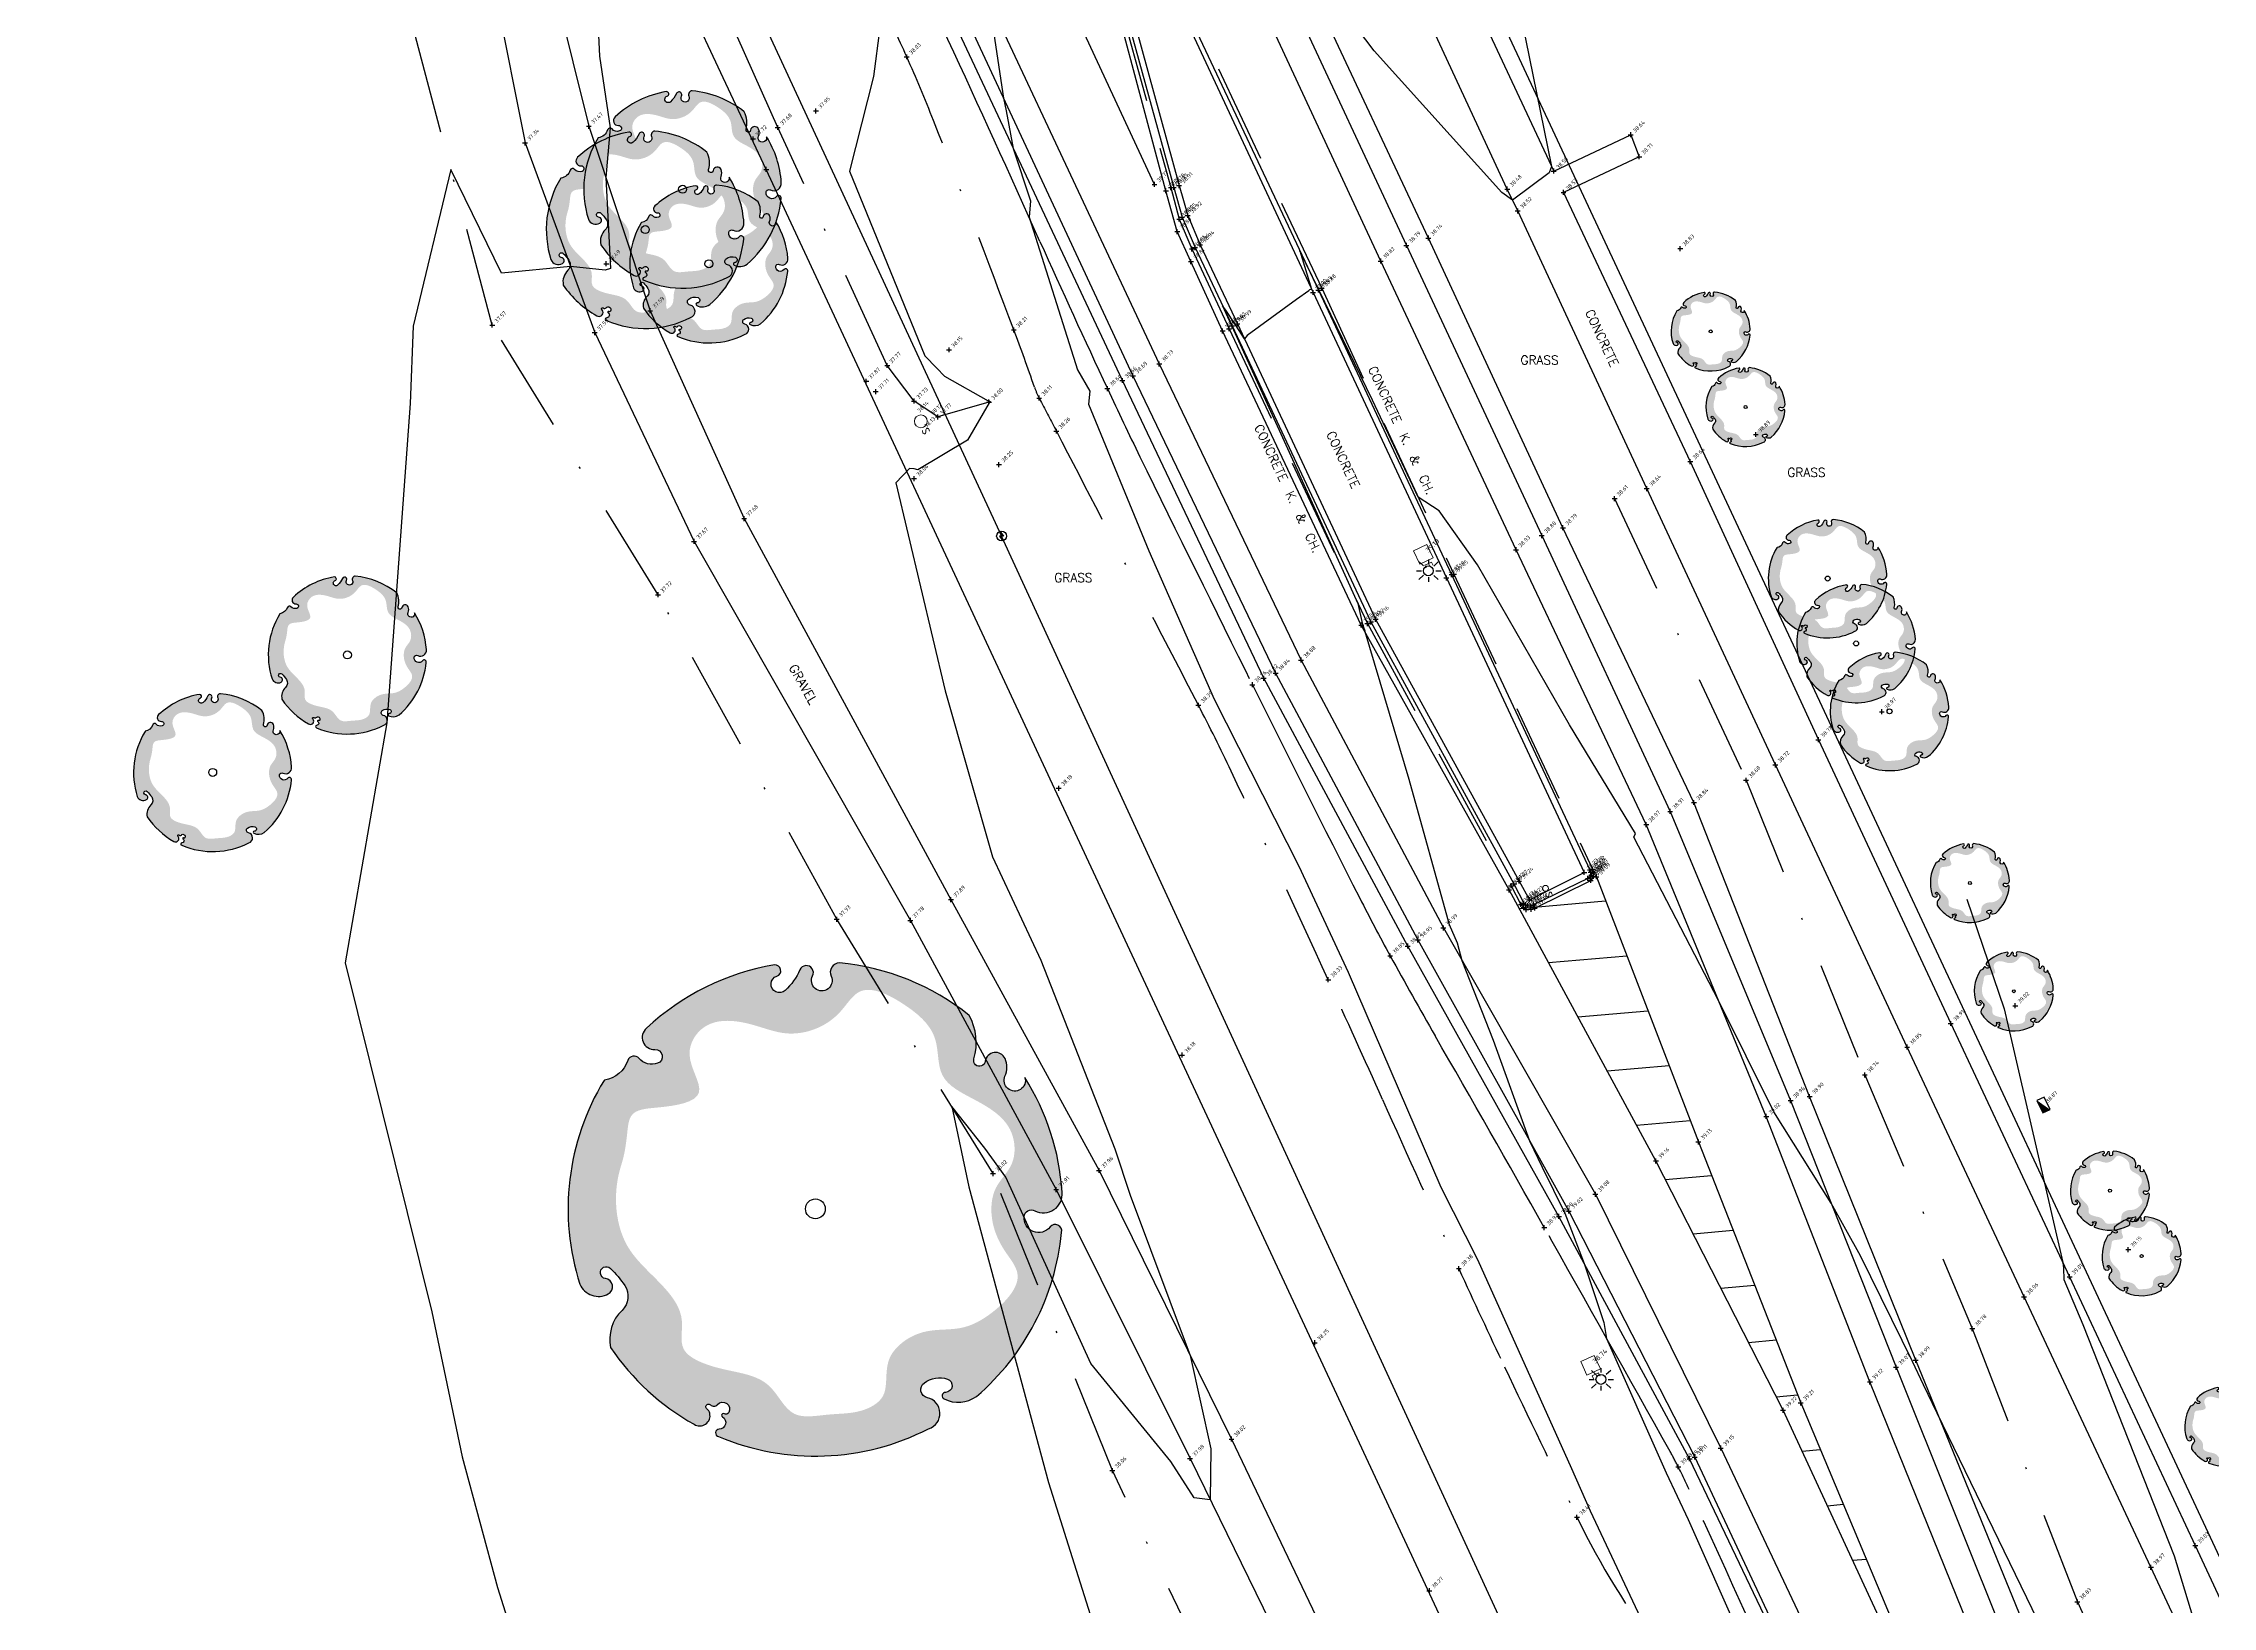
# Model space of a CAD drawing. Header units: metres. Extents: x 245957 to 247358, y 7418632 to 7419642.
# Drawn here: x 246857.5 to 246967.1, y 7419334.6 to 7419413.6 of the extents above; entities that cross this region are included whole.
import ezdxf
from ezdxf.enums import TextEntityAlignment as Align

# ---------------------------------------------------------------- set-up
doc = ezdxf.new("R2010")
doc.units = ezdxf.units.M
for name, pattern in [('DASHDOT', [10, 5, -2.5, 0, -2.5]), ('DASHED', [0.75, 0.5, -0.25]), ('PHANTOM', [2.5, 1.25, -0.25, 0.25, -0.25, 0.25, -0.25])]:
    doc.linetypes.add(name, pattern=pattern)
for name, color, linetype in [('-TEXT', 7, 'Continuous'), ('017_NAIL-L', 8, 'Continuous'), ('102_TOP_OF_BANK', 37, 'PHANTOM'), ('102_TOP_OF_BANK-L', 37, 'PHANTOM'), ('102_TOP_OF_BANK-S', 37, 'PHANTOM'), ('103_TOE_OF_BATTER', 37, 'DASHDOT'), ('103_TOE_OF_BATTER-L', 37, 'DASHDOT'), ('103_TOE_OF_BATTER-S', 37, 'DASHDOT'), ('104_EXISTING_SURFACE-L', 35, 'Continuous'), ('104_EXISTING_SURFACE-S', 35, 'Continuous'), ('201_SINGLE_TREE-H', 63, 'Continuous'), ('201_SINGLE_TREE-S', 96, 'Continuous'), ('203_GROUP_TREES', 116, 'DASHDOT'), ('203_GROUP_TREES-L', 116, 'DASHDOT'), ('203_GROUP_TREES-S', 116, 'DASHDOT'), ('403_EDGE_OF_BITUMEN', 8, 'Continuous'), ('403_EDGE_OF_BITUMEN-L', 8, 'Continuous'), ('403_EDGE_OF_BITUMEN-S', 8, 'Continuous'), ('405_EDGE_FORMATION', 33, 'Continuous'), ('405_EDGE_FORMATION-L', 33, 'Continuous'), ('405_EDGE_FORMATION-S', 33, 'Continuous'), ('408_BACK_OF_KERB', 10, 'Continuous'), ('408_BACK_OF_KERB-L', 10, 'Continuous'), ('408_BACK_OF_KERB-S', 10, 'Continuous'), ('410_PEDESTRIAN_PATH', 32, 'Continuous'), ('410_PEDESTRIAN_PATH-L', 32, 'Continuous'), ('410_PEDESTRIAN_PATH-S', 32, 'Continuous'), ('415_LANE_LINE_DASHED', 53, 'DASHED'), ('415_LANE_LINE_DASHED-L', 53, 'DASHED'), ('415_LANE_LINE_DASHED-S', 53, 'DASHED'), ('418_LANE_LINE_SOLID', 53, 'Continuous'), ('418_LANE_LINE_SOLID-L', 53, 'Continuous'), ('418_LANE_LINE_SOLID-S', 53, 'Continuous'), ('721_TELECOM_PIT-L', 7, 'Continuous'), ('903_FENCE', 24, 'FENCELINE'), ('903_FENCE-S', 24, 'Continuous'), ('EX-TELSTRA_COVER_(SLS)', 7, 'Continuous'), ('EX-TRAFFIC_SIGN_(SLS)', 89, 'Continuous'), ('Surface_Contours_Major', 4, 'Continuous'), ('Surface_Contours_Minor', 253, 'Continuous')]:
    doc.layers.add(name, color=color, linetype=linetype)
for name, color, linetype, true_color in [('407_INVERT_OF_KERB', 7, 'DASHED', 0xff4100), ('407_INVERT_OF_KERB-L', 7, 'DASHED', 0xff4100), ('407_INVERT_OF_KERB-S', 7, 'DASHED', 0xff4100), ('409_TOP_OF_KERB', 7, 'Continuous', 0xff4100), ('409_TOP_OF_KERB-L', 7, 'Continuous', 0xff4100), ('409_TOP_OF_KERB-S', 7, 'Continuous', 0xff4100), ('716_ELECTRICITY_PIT-L', 7, 'ELECTRICAL', 0xffa500), ('717_ELEC_LINE_OVER', 7, 'Continuous', 0xffa500), ('741_SEWER_PIT-L', 7, 'Continuous', 0xfffd66), ('EX-ELECT_PIT_(SLS)', 7, 'Continuous', 0xffa500), ('EX-ELECT_POLE_(SLS)', 7, 'Continuous', 0xffa500), ('EX-LIGHT_(SLS)', 7, 'Continuous', 0xffa500), ('EX-SEWER_PIT_(SLS)', 7, 'Continuous', 0xfffd66)]:
    doc.layers.add(name, color=color, linetype=linetype, true_color=true_color)
doc.styles.add('ISO', font='iso.shx')
doc.styles.add('ISO18', font='iso.shx')
doc.styles.add('ISO2.5', font='isocp.shx', dxfattribs={"height": 2.5})
doc.styles.get("Standard").update_dxf_attribs({"font": 'SIMPLEX.shx'})
doc.linetypes.add('ELECTRICAL', pattern='A,2,-0.15,["E",ISO18,S=0.2,R=0,X=-0.015,Y=-0.1],-0.15', length=2.3)
doc.linetypes.add('FENCELINE', pattern='A,0.5,-0.2,["/",Standard,S=0.1,R=0,X=0,Y=-0.05],-0.25', length=0.95)

# ---------------------------------------------------------------- blocks, each defined once
blk = doc.blocks.new('CROSS')
at = {"color": 0, "linetype": 'Continuous'}
for p, q in [((-0.5, 0), (0.5, 0)), ((0, -0.5), (0, 0.5))]:
    blk.add_line(p, q, dxfattribs=at)
blk = doc.blocks.new('201C')
at = {"layer": '201_SINGLE_TREE-H', "transparency": 33554534}
h = blk.add_hatch(color=256, dxfattribs=at)
h.paths.add_polyline_path([(-0.3717, -0.3344, 0.222926), (0.0196, -0.4996, 0.770799), (0.0439, -0.4417, -0.650302), (0.0511, -0.4116, -0.234737), (0.0964, -0.4247, -0.847312), (0.0816, -0.4475, 0.78443), (0.0732, -0.4583, 0.276934), (0.1352, -0.4813, 0.193599), (0.4309, -0.2536, 0.800435), (0.4144, -0.2337, -0.75216), (0.3757, -0.1925, -0.528914), (0.4006, -0.1909, 0.594112), (0.4663, -0.1804, 0.123805), (0.4962, 0.0616, -1.41759), (0.4607, 0.0811, 0.206906), (0.4758, 0.1133, 0.759729), (0.4374, 0.1252, -1.073307), (0.4187, 0.1392, 0.194379), (0.4474, 0.2231, 0.144612), (0.2544, 0.4304, 0.53339), (0.2277, 0.4128, -1.592592), (0.1939, 0.4293, 1.030038), (0.1758, 0.4513, -0.10361), (0.1314, 0.4262, -1.238487), (0.1282, 0.4593, 0.884725), (0.1336, 0.4818, 0.147549), (-0.1551, 0.4753, 0.71725), (-0.1579, 0.4291, -0.864032), (-0.1646, 0.4015, -0.310704), (-0.1946, 0.4266, 0.58143), (-0.2167, 0.4321, -0.281558), (-0.2766, 0.4162), (-0.2775, 0.4159, 0.217121), (-0.4959, 0.0634), (-0.4959, 0.0634, 0.440011), (-0.4522, 0.021, 0.723973), (-0.4442, 0.0516, -1.384648), (-0.4262, 0.0659, -0.051107), (-0.4149, 0.0223, -0.361502), (-0.441, -0.0208, 0.256822), (-0.4937, -0.0791, 0.116166), (-0.4065, -0.2911, 0.67803), (-0.3682, -0.2843, 0.170035), (-0.3696, -0.274, -1.054701), (-0.3596, -0.2696, 0.431903), (-0.3468, -0.2749, -0.910728), (-0.3329, -0.2993, -0.42046), (-0.3418, -0.2976, 1.007885), (-0.3479, -0.3018, -0.766634), (-0.3646, -0.3216, 0.938602), (-0.3717, -0.3344)])
edge = h.paths.add_edge_path(flags=16)
edge.add_spline(control_points=[(-0.3177, 0.2468), (-0.303, 0.2628), (-0.2856, 0.2893), (-0.256, 0.3411), (-0.1928, 0.3155), (-0.0921, 0.286), (-0.1162, 0.3941), (-0.0359, 0.4462), (0.0392, 0.3985), (0.1028, 0.3299), (0.1957, 0.3214), (0.2784, 0.3804), (0.3442, 0.2961), (0.3785, 0.2147), (0.3303, 0.1307), (0.3915, 0.0592), (0.4378, -0.0139), (0.4055, -0.0919), (0.3459, -0.1091), (0.3102, -0.1666), (0.3057, -0.2282), (0.3286, -0.3091), (0.2408, -0.3447), (0.1647, -0.3496), (0.103, -0.3142), (0.0463, -0.3153), (0.0047, -0.3356), (-0.0139, -0.3682), (-0.0327, -0.4069), (-0.0927, -0.4151), (-0.1463, -0.3868), (-0.23, -0.3665), (-0.2245, -0.2773), (-0.2864, -0.2294), (-0.3344, -0.1941), (-0.3737, -0.1409), (-0.3276, -0.0866), (-0.344, -0.0009), (-0.3866, 0.0828), (-0.3665, 0.1796), (-0.3359, 0.2271), (-0.3177, 0.2468)], knot_values=[0, 0, 0, 0, 0.064972, 0.101243, 0.15652, 0.245586, 0.324463, 0.387907, 0.486094, 0.554514, 0.671826, 0.728629, 0.823661, 0.919885, 0.989953, 1.075257, 1.171704, 1.23593, 1.293575, 1.346478, 1.426142, 1.479146, 1.570817, 1.644481, 1.712561, 1.774901, 1.807, 1.846291, 1.885582, 1.928182, 2.007036, 2.074591, 2.151638, 2.226455, 2.293426, 2.340744, 2.397548, 2.47317, 2.587294, 2.673595, 2.754259, 2.754259, 2.754259, 2.754259], degree=3, periodic=0)
at = {"layer": '201_SINGLE_TREE-S'}
blk.add_lwpolyline([(-0.3717, -0.3344, 0.222926), (0.0196, -0.4996, 0.770799), (0.0439, -0.4417, -0.650302), (0.0511, -0.4116, -0.234737), (0.0964, -0.4247, -0.847312), (0.0816, -0.4475, 0.78443), (0.0732, -0.4583, 0.276934), (0.1352, -0.4813, 0.193599), (0.4309, -0.2536, 0.800435), (0.4144, -0.2337, -0.75216), (0.3757, -0.1925, -0.528914), (0.4006, -0.1909, 0.594112), (0.4663, -0.1804, 0.123805), (0.4962, 0.0616, -1.41759), (0.4607, 0.0811, 0.206906), (0.4758, 0.1133, 0.759729), (0.4374, 0.1252, -1.073307), (0.4187, 0.1392, 0.194379), (0.4474, 0.2231, 0.144612), (0.2544, 0.4304, 0.53339), (0.2277, 0.4128, -1.592592), (0.1939, 0.4293, 1.030038), (0.1758, 0.4513, -0.10361), (0.1314, 0.4262, -1.238487), (0.1282, 0.4593, 0.884725), (0.1336, 0.4818, 0.147549), (-0.1551, 0.4753, 0.71725), (-0.1579, 0.4291, -0.864032), (-0.1646, 0.4015, -0.310704), (-0.1946, 0.4266, 0.58143), (-0.2167, 0.4321, -0.281558), (-0.2766, 0.4162), (-0.2775, 0.4159, 0.217121), (-0.4959, 0.0634), (-0.4959, 0.0634, 0.440011), (-0.4522, 0.021, 0.723973), (-0.4442, 0.0516, -1.384648), (-0.4262, 0.0659, -0.051107), (-0.4149, 0.0223, -0.361502), (-0.441, -0.0208, 0.256822), (-0.4937, -0.0791, 0.116166), (-0.4065, -0.2911, 0.67803), (-0.3682, -0.2843, 0.170035), (-0.3696, -0.274, -1.054701), (-0.3596, -0.2696, 0.431903), (-0.3468, -0.2749, -0.910728), (-0.3329, -0.2993, -0.42046), (-0.3418, -0.2976, 1.007885), (-0.3479, -0.3018, -0.766634), (-0.3646, -0.3216, 0.938602), (-0.3717, -0.3344)], format="xyb", dxfattribs=at)
blk = doc.blocks.new('201T')
at = {"layer": '201_SINGLE_TREE-S'}
blk.add_circle((0, 0), 0.5, dxfattribs=at)
blk = doc.blocks.new('SP')
at = {"color": 0, "linetype": 'Continuous', "lineweight": 13}
for p, q in [((0.15, 0.42), (0.15, -0.41)), ((0.28, 0.16), (0.26, 0.1)), ((0.26, 0.1), (0.3, 0.06)), ((0.33, 0.19), (0.28, 0.16)), ((0.3, 0.06), (0.4, 0)), ((0.42, 0.18), (0.33, 0.19)), ((0.4, 0), (0.41, 0)), ((0.44, -0.04), (0.4, 0)), ((0.4, 0), (0.41, 0)), ((0.26, -0.1), (0.37, -0.13)), ((0.37, -0.13), (0.42, -0.1)), ((0.37, -0.13), (0.37, -0.13)), ((0.42, -0.1), (0.44, -0.04))]:
    blk.add_line(p, q, dxfattribs=at)
blk.add_circle((0, 0), 0.15, dxfattribs=at)
blk = doc.blocks.new('PP')
at = {"layer": 'EX-ELECT_POLE_(SLS)', "color": 0}
for p, q in [((-0.08, 0.24), (0.09, 0)), ((0.09, 0), (-0.1, 0)), ((-0.1, 0), (0.07, -0.24))]:
    blk.add_line(p, q, dxfattribs=at)
blk.add_circle((0, 0), 0.25, dxfattribs=at)
blk = doc.blocks.new('SEWA')
at = {"color": 0, "linetype": 'Continuous', "lineweight": 13}
for p, q in [((0.47, 0.15), (0.46, 0.11)), ((0.46, 0.11), (0.48, 0.07)), ((0.5, 0.19), (0.47, 0.15)), ((0.48, 0.07), (0.5, 0.04)), ((0.54, 0.2), (0.5, 0.19)), ((0.5, 0.04), (0.62, -0.01)), ((0.64, 0.18), (0.54, 0.2)), ((0.46, -0.12), (0.58, -0.16)), ((0.58, -0.16), (0.62, -0.15)), ((0.58, -0.16), (0.59, -0.16)), ((0.62, -0.01), (0.62, -0.01)), ((0.65, -0.04), (0.62, -0.01)), ((0.62, -0.01), (0.62, -0.01)), ((0.62, -0.15), (0.65, -0.12)), ((0.66, -0.08), (0.65, -0.04)), ((0.65, -0.12), (0.66, -0.08))]:
    blk.add_line(p, q, dxfattribs=at)
blk.add_circle((0, 0), 0.325, dxfattribs=at)
blk = doc.blocks.new('ECVRS')
at = {"layer": 'EX-ELECT_PIT_(SLS)', "lineweight": 13}
for p, q in [((0.36, 0.38), (-0.39, 0.38)), ((-0.39, 0.38), (-0.39, -0.37)), ((0.36, -0.37), (0.36, 0.38)), ((0.51, -0.15), (0.51, 0.21)), ((0.51, 0.21), (0.67, 0.21)), ((0.63, 0.05), (0.51, 0.05)), ((0.51, 0.05), (0.52, 0.05)), ((0.67, 0.21), (0.68, 0.21)), ((-0.39, -0.37), (0.36, -0.37)), ((0.67, -0.15), (0.51, -0.15))]:
    blk.add_line(p, q, dxfattribs=at)
blk = doc.blocks.new('CK')
at = {"layer": '-TEXT'}
blk.add_text('CONCRETE  K.  &  CH.', height=0.45, dxfattribs=at).set_placement((-0.03, -0.24), align=Align.CENTER)
blk = doc.blocks.new('C')
at = {"layer": '-TEXT'}
blk.add_text('CONCRETE', height=0.45, dxfattribs=at).set_placement((0, -0.23), align=Align.CENTER)
blk = doc.blocks.new('G')
at = {"layer": '-TEXT'}
blk.add_text('GRASS', height=0.45, dxfattribs=at).set_placement((0.02, -0.24), align=Align.CENTER)
blk = doc.blocks.new('GR')
at = {"layer": '-TEXT'}
blk.add_text('GRAVEL', height=0.45, dxfattribs=at).set_placement((0.04, -0.22), align=Align.CENTER)
blk = doc.blocks.new('TCB')
at = {"layer": 'EX-TELSTRA_COVER_(SLS)'}
for p, q in [((0.35, 0.2), (-0.35, 0.2)), ((-0.35, 0.2), (-0.35, -0.2)), ((0.35, -0.2), (0.35, 0.2)), ((-0.35, -0.2), (0.35, -0.2))]:
    blk.add_line(p, q, dxfattribs=at)
blk.add_solid([(-0.35, -0.2), (0.35, 0.2), (0.35, -0.2)], dxfattribs=at)
blk = doc.blocks.new('1221')
at = {"layer": 'EX-LIGHT_(SLS)'}
for p, q in [((246717.41, 7418812.92), (246717.67, 7418812.92)), ((246717.54, 7418813.37), (246717.76, 7418813.17)), ((246718.01, 7418813.49), (246718.01, 7418813.26)), ((246718.51, 7418813.37), (246718.28, 7418813.16)), ((246718.38, 7418812.92), (246718.65, 7418812.92)), ((246717.77, 7418812.7), (246717.53, 7418812.48)), ((246718.01, 7418812.6), (246718.01, 7418812.36)), ((246718.28, 7418812.69), (246718.51, 7418812.48))]:
    blk.add_line(p, q, dxfattribs=at)
blk.add_circle((246718.01, 7418812.92), 0.25, dxfattribs=at)

msp = doc.modelspace()

# ---------------------------------------------------------------- hatches: boundary and pattern name
at = {"layer": '418_LANE_LINE_SOLID'}
h = msp.add_hatch(dxfattribs=at)
h.set_pattern_fill('ANSI31', color=256, scale=0.9, angle=320, style=0)
h.paths.add_polyline_path([(246935.97, 7419371.47), (246941.13, 7419358.06), (246946.3, 7419344.87), (246952.59, 7419329.88), (246957.95, 7419317.45), (246961.3, 7419310.24), (246957.83, 7419317.5), (246961.3, 7419310.24), (246957.83, 7419317.5), (246952.13, 7419330.01), (246945.41, 7419344.5), (246938.98, 7419357.1), (246931.56, 7419370.8)])

# ---------------------------------------------------------------- linework, layer by layer
at = {"layer": '102_TOP_OF_BANK', "ltscale": 10}
for points in [[(246964.76, 7419288.13, 0.000006), (246962.49, 7419293.02, 0.000004), (246958.79, 7419300.99, 0.000851)], [(246946.56, 7419327.56, 0.000634), (246940.66, 7419340.49, 0.007086), (246940.11, 7419341.64, 0.013073), (246939.7, 7419342.41, 0.000875), (246933.34, 7419353.73, 0.00193), (246927.82, 7419363.43, -0.004646), (246925.55, 7419367.47, -0.008164), (246924.01, 7419370.39, -0.002235), (246918.59, 7419381.17, -0.001445), (246912.9, 7419392.7, -0.004879), (246911.26, 7419396.14, -0.003366), (246907.85, 7419403.58, 0.002455), (246903.2, 7419413.79, 0.000273), (246902.1, 7419416.17, -0.000057), (246896.78, 7419427.68, -0.001879), (246894.71, 7419432.19, -0.000934), (246890.61, 7419441.29)]]:
    msp.add_lwpolyline(points, format="xyb", dxfattribs=at)
at = {"layer": '103_TOE_OF_BATTER'}
for points in [[(246905.27, 7419395.46), (246902.69, 7419394.71), (246901.49, 7419395.51), (246900.13, 7419397.31), (246894.6, 7419409.34), (246888.5, 7419422.98), (246882.06, 7419436.37)], [(246936.89, 7419390.58), (246943.54, 7419376.35), (246949.54, 7419361.45), (246954.97, 7419348.63), (246960.28, 7419334.81), (246966.22, 7419321.78), (246972.37, 7419308.35), (246978.33, 7419294.95)]]:
    msp.add_lwpolyline(points, dxfattribs=at)
msp.add_lwpolyline([(246899.81, 7419415.68, -0.01094), (246901.12, 7419412.91, -0.011267), (246902.47, 7419409.69, -0.003476), (246906.53, 7419399.11, -0.007172), (246907.57, 7419396.22, 0.036025), (246907.81, 7419395.66, 0.000603), (246907.88, 7419395.53, 0.000053), (246908.68, 7419393.99, 0.000356), (246913.2, 7419385.27, -0.000606), (246915.86, 7419380.14, -0.008824), (246917.51, 7419376.81, -0.002819), (246922.42, 7419366.26, -0.002595), (246925.16, 7419360.21, 0.001837), (246929.02, 7419351.66, 0.003994), (246931.33, 7419346.69, 0.002598), (246934.99, 7419339.09, 0.048905), (246939.18, 7419332.27, -0.052242)], format="xyb", dxfattribs=at)
at = {"layer": '203_GROUP_TREES'}
for p, q in [((246880.17, 7419399.35), (246874.53, 7419420.52)), ((246888.55, 7419385.72), (246880.17, 7419399.35)), ((246897.58, 7419369.32), (246888.55, 7419385.72)), ((246905.48, 7419356.46), (246897.58, 7419369.32)), ((246911.51, 7419341.45), (246905.48, 7419356.46)), ((246916.53, 7419330.99), (246911.51, 7419341.45))]:
    msp.add_line(p, q, dxfattribs=at)
at = {"layer": '403_EDGE_OF_BITUMEN'}
for p, q in [((246927.48, 7419403.75), (246919.02, 7419421.8)), ((246912.02, 7419396.55), (246903.76, 7419414.12)), ((246934.28, 7419389.11), (246927.48, 7419403.75)), ((246919.16, 7419381.5), (246912.02, 7419396.55)), ((246940.9, 7419375.22), (246934.28, 7419389.11)), ((246926.44, 7419367.96), (246919.16, 7419381.5)), ((246946.75, 7419360.36), (246940.9, 7419375.22)), ((246934.08, 7419354.3), (246926.44, 7419367.96)), ((246952.11, 7419347.03), (246946.75, 7419360.36)), ((246940.68, 7419342.05), (246934.08, 7419354.3)), ((246957.96, 7419332.72), (246952.11, 7419347.03)), ((246947.41, 7419327.96), (246940.68, 7419342.05))]:
    msp.add_line(p, q, dxfattribs=at)
at = {"layer": '405_EDGE_FORMATION'}
for p, q in [((246881.47, 7419423.87), (246885.05, 7419409.4)), ((246878.91, 7419423.2), (246881.83, 7419408.56)), ((246885.05, 7419409.4), (246888.15, 7419400.08)), ((246881.83, 7419408.56), (246885.35, 7419398.97)), ((246888.15, 7419400.08), (246892.9, 7419389.57)), ((246885.35, 7419398.97), (246890.37, 7419388.42)), ((246892.9, 7419389.57), (246903.35, 7419370.31)), ((246890.37, 7419388.42), (246901.3, 7419369.26)), ((246903.35, 7419370.31), (246910.84, 7419356.62)), ((246901.3, 7419369.26), (246908.67, 7419355.65)), ((246910.84, 7419356.62), (246917.53, 7419343.04)), ((246908.67, 7419355.65), (246915.44, 7419342.06)), ((246917.53, 7419343.04), (246923.15, 7419331.29)), ((246915.44, 7419342.06), (246921.09, 7419330.52))]:
    msp.add_line(p, q, dxfattribs=at)
at = {"layer": '407_INVERT_OF_KERB', "ltscale": 10}
for p, q in [((246913.69, 7419419.1), (246922.09, 7419401.21)), ((246911.9, 7419415.52), (246914.47, 7419406.3)), ((246914.47, 7419406.3), (246914.89, 7419404.71)), ((246914.89, 7419404.71), (246915.53, 7419403.2)), ((246915.53, 7419403.2), (246917.41, 7419399.17)), ((246922.09, 7419401.21), (246928.77, 7419386.76)), ((246917.41, 7419399.17), (246924.4, 7419384.26)), ((246928.77, 7419386.76), (246935.77, 7419371.85)), ((246924.4, 7419384.26), (246931.66, 7419371.01)), ((246931.66, 7419371.01), (246932.16, 7419370.07)), ((246932.86, 7419369.88), (246935.69, 7419371.28)), ((246935.83, 7419371.48), (246935.69, 7419371.28)), ((246935.77, 7419371.85), (246935.85, 7419371.66)), ((246935.85, 7419371.66), (246935.83, 7419371.48)), ((246932.16, 7419370.07), (246932.3, 7419369.91)), ((246932.3, 7419369.91), (246932.43, 7419369.81)), ((246932.43, 7419369.81), (246932.67, 7419369.82)), ((246932.67, 7419369.82), (246932.86, 7419369.88))]:
    msp.add_line(p, q, dxfattribs=at)
at = {"layer": '408_BACK_OF_KERB'}
for p, q in [((246913.3, 7419418.93), (246921.65, 7419401)), ((246912.34, 7419415.69), (246914.88, 7419406.4)), ((246914.88, 7419406.4), (246915.32, 7419404.89)), ((246915.32, 7419404.89), (246915.94, 7419403.41)), ((246915.94, 7419403.41), (246917.83, 7419399.41)), ((246921.65, 7419401), (246928.39, 7419386.57)), ((246917.83, 7419399.41), (246924.81, 7419384.48)), ((246928.39, 7419386.57), (246935.36, 7419371.69)), ((246924.81, 7419384.48), (246932.07, 7419371.25)), ((246932.07, 7419371.25), (246932.59, 7419370.3)), ((246932.59, 7419370.3), (246935.36, 7419371.69))]:
    msp.add_line(p, q, dxfattribs=at)
at = {"layer": '409_TOP_OF_KERB'}
for p, q in [((246913.51, 7419419), (246921.92, 7419401.12)), ((246912.06, 7419415.6), (246914.61, 7419406.31)), ((246914.61, 7419406.31), (246915.03, 7419404.8)), ((246915.03, 7419404.8), (246915.69, 7419403.27)), ((246915.69, 7419403.27), (246917.56, 7419399.31)), ((246921.92, 7419401.12), (246928.65, 7419386.74)), ((246917.56, 7419399.31), (246924.58, 7419384.35)), ((246928.65, 7419386.74), (246935.64, 7419371.81)), ((246924.58, 7419384.35), (246931.8, 7419371.11)), ((246931.8, 7419371.11), (246932.3, 7419370.13)), ((246935.54, 7419371.38), (246932.8, 7419370.05)), ((246935.66, 7419371.46), (246935.54, 7419371.38)), ((246935.64, 7419371.81), (246935.69, 7419371.7)), ((246935.71, 7419371.55), (246935.66, 7419371.46)), ((246935.69, 7419371.7), (246935.71, 7419371.55)), ((246932.3, 7419370.13), (246932.4, 7419370.05)), ((246932.4, 7419370.05), (246932.5, 7419370)), ((246932.5, 7419370), (246932.65, 7419369.99)), ((246932.65, 7419369.99), (246932.8, 7419370.05))]:
    msp.add_line(p, q, dxfattribs=at)
at = {"layer": '410_PEDESTRIAN_PATH'}
for p, q in [((246931.47, 7419406.23), (246923.44, 7419423.52)), ((246925.68, 7419424.53), (246933.82, 7419407.14)), ((246933.82, 7419407.14), (246937.71, 7419408.97)), ((246937.71, 7419408.97), (246938.14, 7419407.86)), ((246938.14, 7419407.86), (246934.31, 7419406.06)), ((246932, 7419405.12), (246931.47, 7419406.23)), ((246934.31, 7419406.06), (246940.72, 7419392.45)), ((246938.52, 7419391.09), (246932, 7419405.12)), ((246940.72, 7419392.45), (246947.19, 7419378.39)), ((246945.02, 7419377.12), (246938.52, 7419391.09)), ((246947.19, 7419378.39), (246953.88, 7419364.05)), ((246951.68, 7419362.86), (246945.02, 7419377.12)), ((246953.88, 7419364.05), (246959.89, 7419351.25)), ((246957.59, 7419350.23), (246951.68, 7419362.86)), ((246959.89, 7419351.25), (246966.24, 7419337.66)), ((246964, 7419336.56), (246957.59, 7419350.23)), ((246966.24, 7419337.66), (246972.19, 7419324.87)), ((246969.99, 7419323.69), (246964, 7419336.56))]:
    msp.add_line(p, q, dxfattribs=at)
at = {"layer": '415_LANE_LINE_DASHED', "ltscale": 20}
msp.add_line((246913.64, 7419406.46), (246908.83, 7419416.82), dxfattribs=at)
at = {"layer": '418_LANE_LINE_SOLID'}
for p, q in [((246925.07, 7419402.59), (246916.77, 7419420.44)), ((246918.06, 7419421.24), (246926.37, 7419403.38)), ((246914.22, 7419406.14), (246911.17, 7419417.51)), ((246905.69, 7419414.85), (246913.88, 7419397.39)), ((246904.37, 7419414.32), (246912.55, 7419396.79)), ((246914.79, 7419404.08), (246914.22, 7419406.14)), ((246915.48, 7419402.56), (246914.79, 7419404.08)), ((246926.37, 7419403.38), (246933.21, 7419388.71)), ((246917.08, 7419399.06), (246915.48, 7419402.56)), ((246931.91, 7419388), (246925.07, 7419402.59)), ((246924.09, 7419384.19), (246917.08, 7419399.06)), ((246913.88, 7419397.39), (246921.05, 7419382.42)), ((246912.55, 7419396.79), (246919.76, 7419381.76)), ((246933.21, 7419388.71), (246939.7, 7419374.77)), ((246938.49, 7419374.1), (246931.91, 7419388)), ((246931.56, 7419370.8), (246924.09, 7419384.19)), ((246921.05, 7419382.42), (246928.24, 7419368.88)), ((246919.76, 7419381.76), (246926.95, 7419368.27)), ((246939.7, 7419374.77), (246945.79, 7419360.15)), ((246944.56, 7419359.35), (246938.49, 7419374.1)), ((246935.97, 7419371.47), (246941.13, 7419358.06)), ((246938.98, 7419357.1), (246931.56, 7419370.8)), ((246928.24, 7419368.88), (246935.92, 7419355.42)), ((246926.95, 7419368.27), (246934.58, 7419354.57)), ((246945.79, 7419360.15), (246951.12, 7419346.67)), ((246949.8, 7419345.93), (246944.56, 7419359.35)), ((246941.13, 7419358.06), (246946.3, 7419344.87)), ((246945.41, 7419344.5), (246938.98, 7419357.1)), ((246934.58, 7419354.57), (246940.94, 7419342.13)), ((246935.92, 7419355.42), (246942.26, 7419342.59)), ((246955.58, 7419331.62), (246949.8, 7419345.93)), ((246951.12, 7419346.67), (246956.88, 7419332.29)), ((246946.3, 7419344.87), (246952.59, 7419329.88)), ((246952.13, 7419330.01), (246945.41, 7419344.5)), ((246942.26, 7419342.59), (246948.81, 7419328.74)), ((246940.94, 7419342.13), (246947.55, 7419328.04))]:
    msp.add_line(p, q, dxfattribs=at)
at = {"layer": '717_ELEC_LINE_OVER'}
for p, q in [((246855.33, 7419497.74), (246905.91, 7419388.69)), ((246967.86, 7419336.27), (246927.92, 7419421.75)), ((246958.11, 7419275.32), (246905.91, 7419388.69))]:
    msp.add_line(p, q, dxfattribs=at)
at = {"layer": '903_FENCE', "ltscale": 20}
for p, q in [((246894.02, 7419407.22), (246805.34, 7419595.73)), ((246958.19, 7419269.43), (246894.02, 7419407.22))]:
    msp.add_line(p, q, dxfattribs=at)
at = {"layer": 'Surface_Contours_Major'}
for points, elevation in [([(246899.76, 7419414.37), (246899.44, 7419411.91), (246898.23, 7419407.13), (246902.04, 7419397.79), (246902.63, 7419397.18), (246903.03, 7419396.77), (246905.23, 7419395.52), (246905.29, 7419395.52), (246905.35, 7419395.47), (246905.28, 7419395.42), (246904.18, 7419393.54), (246901.67, 7419392.04), (246901.49, 7419392.09), (246901.26, 7419392.11), (246900.57, 7419391.37), (246903.06, 7419380.86), (246905.45, 7419372.48), (246907.9, 7419367.25), (246911.63, 7419357.72), (246912.41, 7419355.37), (246915.45, 7419347.27), (246916.49, 7419342.55), (246916.46, 7419339.97), (246915.64, 7419340.07), (246914.47, 7419341.91), (246910.42, 7419346.87), (246906.13, 7419356.29), (246905.06, 7419357.74), (246903.39, 7419359.85), (246904.25, 7419355.8), (246908.28, 7419340.84), (246911.38, 7419331.03)], 38), ([(246958.57, 7419333.28), (246953.2, 7419344.36), (246952.51, 7419345.79), (246951.95, 7419346.97), (246949.32, 7419352.31), (246947.84, 7419354.97), (246944.94, 7419359.59), (246942.15, 7419365.22), (246937.87, 7419373.46), (246937.95, 7419373.66), (246934.61, 7419379.15), (246929.97, 7419387.24), (246928.02, 7419389.96), (246926.97, 7419390.66), (246924.65, 7419395.56), (246921.95, 7419401.13), (246920.98, 7419403.11), (246921.57, 7419401.17), (246921.57, 7419401.15), (246921.48, 7419401.13), (246921.46, 7419401.11), (246921.44, 7419401.08), (246920.82, 7419400.65), (246918.32, 7419398.82), (246918.18, 7419398.66), (246917.73, 7419399.37), (246917.24, 7419400.11), (246917.08, 7419400.32), (246917.41, 7419399.58), (246917.54, 7419399.29), (246920.7, 7419392.37), (246923.92, 7419385.28), (246924.15, 7419384.21), (246924.27, 7419383.89), (246924.27, 7419383.87), (246926.5, 7419376.4), (246928.53, 7419369.05), (246928.93, 7419368.12), (246929.17, 7419367.24), (246930.76, 7419363.2), (246932.6, 7419358.12), (246933.23, 7419356.78), (246934.37, 7419354.46), (246935.36, 7419351.92), (246936.35, 7419348.94), (246936.48, 7419348.12), (246939.5, 7419341.33), (246940.61, 7419338.97), (246945.84, 7419327.22)], 39), ([(246954.7, 7419370.33), (246956.58, 7419364.79), (246959.55, 7419351.97), (246959.58, 7419351.68), (246959.59, 7419351.11), (246960.56, 7419348.84), (246965.18, 7419337.14), (246966.39, 7419333.14)], 39)]:
    msp.add_lwpolyline(points, dxfattribs=dict(at, elevation=elevation))
at = {"layer": 'Surface_Contours_Minor'}
for points, elevation in [([(246885.12, 7419422.89), (246885.59, 7419412.94), (246886.13, 7419409.32), (246885.91, 7419406.81), (246886.14, 7419402.22), (246885.88, 7419402.12), (246884.12, 7419402.31), (246880.64, 7419401.98), (246878.08, 7419407.21), (246876.17, 7419399.29), (246876.02, 7419395.39), (246874.84, 7419379.24), (246872.74, 7419367.12), (246877.11, 7419349.47), (246878.65, 7419342.15), (246880.43, 7419335.54), (246881.8, 7419331.21)], 37.5), ([(246931.84, 7419416.56), (246933.71, 7419407.37), (246933.58, 7419407.04), (246931.74, 7419405.67), (246931.2, 7419406.06), (246924.74, 7419413.21), (246920.26, 7419419.15)], 38.5), ([(246905.41, 7419414.74), (246906, 7419410.82), (246906.14, 7419410.19), (246906.5, 7419408.28), (246907.37, 7419405.63), (246907.3, 7419404.8), (246909.74, 7419397.09), (246910.37, 7419396.02), (246910.31, 7419395.36), (246913.36, 7419387.94), (246916.66, 7419380.45), (246920.94, 7419372), (246923.43, 7419366.65), (246928.11, 7419355.77), (246929.97, 7419352.12), (246934.71, 7419341.56), (246935.66, 7419339.42), (246938.61, 7419333.15)], 38.5)]:
    msp.add_lwpolyline(points, dxfattribs=dict(at, elevation=elevation))

# ---------------------------------------------------------------- block references
at = {"layer": '-TEXT'}
for name, p, rotation in [('C', (246936.26, 7419398.7), 295), ('CK', (246926.15, 7419394.01, 39), 295), ('CK', (246920.4, 7419391.07), 295), ('C', (246923.18, 7419392.55), 295), ('GR', (246895.86, 7419381.23), 299.6962471624902)]:
    msp.add_blockref(name, p, dxfattribs=dict(at, rotation=rotation))
for p in [(246933.08, 7419397.6), (246946.57, 7419391.92), (246909.52, 7419386.6)]:
    msp.add_blockref('G', p, dxfattribs=at)
at = {"layer": '017_NAIL-L', "color": 1}
for p in [(209.47, 574.01), (218.19, 533.14)]:
    msp.add_blockref('1221', p, dxfattribs=at)
at = {"layer": '102_TOP_OF_BANK-S', "xscale": 0.25, "yscale": 0.25, "zscale": 0.25}
for p in [(246911.26, 7419396.14), (246918.59, 7419381.17), (246925.55, 7419367.47), (246933.34, 7419353.73), (246940.11, 7419341.64)]:
    msp.add_blockref('CROSS', p, dxfattribs=at)
at = {"layer": '103_TOE_OF_BATTER-S', "xscale": 0.25, "yscale": 0.25, "zscale": 0.25}
for p in [(246901.12, 7419412.91), (246894.6, 7419409.34), (246906.53, 7419399.11), (246900.13, 7419397.31), (246901.49, 7419395.51), (246905.27, 7419395.46), (246907.81, 7419395.66), (246902.69, 7419394.71), (246908.68, 7419393.99), (246936.89, 7419390.58), (246915.86, 7419380.14), (246943.54, 7419376.35), (246922.42, 7419366.26), (246949.54, 7419361.45), (246929.02, 7419351.66), (246954.97, 7419348.63), (246934.99, 7419339.09), (246960.28, 7419334.81)]:
    msp.add_blockref('CROSS', p, dxfattribs=at)
at = {"layer": '104_EXISTING_SURFACE-S', "xscale": 0.25, "yscale": 0.25, "zscale": 0.25}
for p in [(246896.53, 7419410.18), (246893.35, 7419408.76), (246940.21, 7419403.22), (246885.93, 7419402.45), (246903.26, 7419398.1), (246899.07, 7419396.51), (246899.55, 7419395.99), (246944.03, 7419393.82), (246901.49, 7419391.59), (246905.78, 7419392.3), (246950.4, 7419379.81), (246908.8, 7419375.94), (246957.14, 7419364.95), (246915.03, 7419362.45), (246962.85, 7419352.62), (246921.74, 7419347.91), (246927.53, 7419335.38)]:
    msp.add_blockref('CROSS', p, dxfattribs=at)
at = {"layer": '201_SINGLE_TREE-S', "rotation": 25}
for name, p, xscale, yscale, zscale in [('201C', (246889.79, 7419406.22), 10, 10, 10), ('201C', (246887.9, 7419404.18), 10, 10, 10), ('201C', (246891.12, 7419402.45), 8, 8, 8), ('201T', (246889.79, 7419406.22), 0.4, 0.4, 0.4), ('201T', (246887.9, 7419404.18), 0.4, 0.4, 0.4), ('201T', (246891.12, 7419402.45), 0.4, 0.4, 0.4), ('201C', (246941.75, 7419399.03), 4, 4, 4), ('201T', (246941.75, 7419399.03), 0.15, 0.15, 0.15), ('201C', (246943.51, 7419395.21), 4, 4, 4), ('201T', (246943.51, 7419395.21), 0.15, 0.15, 0.15), ('201C', (246947.66, 7419386.54), 6, 6, 6), ('201C', (246872.85, 7419382.68), 8, 8, 8), ('201C', (246949.1, 7419383.26), 6, 6, 6), ('201T', (246947.66, 7419386.54), 0.25, 0.25, 0.25), ('201T', (246872.85, 7419382.68), 0.4, 0.4, 0.4), ('201C', (246950.79, 7419379.83), 6, 6, 6), ('201T', (246949.1, 7419383.26), 0.25, 0.25, 0.25), ('201C', (246866.04, 7419376.74), 8, 8, 8), ('201T', (246950.79, 7419379.83), 0.25, 0.25, 0.25), ('201T', (246866.04, 7419376.74), 0.4, 0.4, 0.4), ('201C', (246954.85, 7419371.15), 4, 4, 4), ('201C', (246896.5, 7419354.68), 25, 25, 25), ('201T', (246954.85, 7419371.15), 0.15, 0.15, 0.15), ('201C', (246957.07, 7419365.68), 4, 4, 4), ('201T', (246957.07, 7419365.68), 0.15, 0.15, 0.15), ('201C', (246961.93, 7419355.6), 4, 4, 4), ('201T', (246961.93, 7419355.6), 0.15, 0.15, 0.15), ('201C', (246963.53, 7419352.29), 4, 4, 4), ('201T', (246963.53, 7419352.29), 0.15, 0.15, 0.15), ('201C', (246967.71, 7419343.67), 4, 4, 4)]:
    msp.add_blockref(name, p, dxfattribs=dict(at, xscale=xscale, yscale=yscale, zscale=zscale))
msp.add_blockref('201T', (246896.5, 7419354.68), dxfattribs=at)
at = {"layer": '203_GROUP_TREES-S', "xscale": 0.25, "yscale": 0.25, "zscale": 0.25}
for p in [(246880.17, 7419399.35), (246888.55, 7419385.72), (246897.58, 7419369.32), (246905.48, 7419356.46), (246911.51, 7419341.45)]:
    msp.add_blockref('CROSS', p, dxfattribs=at)
at = {"layer": '403_EDGE_OF_BITUMEN-S', "xscale": 0.25, "yscale": 0.25, "zscale": 0.25}
for p in [(246927.48, 7419403.75), (246912.02, 7419396.55), (246934.28, 7419389.11), (246919.16, 7419381.5), (246940.9, 7419375.22), (246926.44, 7419367.96), (246946.75, 7419360.36), (246934.08, 7419354.3), (246952.11, 7419347.03), (246940.68, 7419342.05)]:
    msp.add_blockref('CROSS', p, dxfattribs=at)
at = {"layer": '405_EDGE_FORMATION-S', "xscale": 0.25, "yscale": 0.25, "zscale": 0.25}
for p in [(246885.05, 7419409.4), (246881.83, 7419408.56), (246888.15, 7419400.08), (246885.35, 7419398.97), (246892.9, 7419389.57), (246890.37, 7419388.42), (246903.35, 7419370.31), (246901.3, 7419369.26), (246910.84, 7419356.62), (246908.67, 7419355.65), (246917.53, 7419343.04), (246915.44, 7419342.06)]:
    msp.add_blockref('CROSS', p, dxfattribs=at)
at = {"layer": '407_INVERT_OF_KERB-S', "xscale": 0.25, "yscale": 0.25, "zscale": 0.25}
for p in [(246914.47, 7419406.3), (246914.89, 7419404.71), (246915.53, 7419403.2), (246922.09, 7419401.21), (246917.41, 7419399.17), (246928.77, 7419386.76), (246924.4, 7419384.26), (246935.77, 7419371.85), (246931.66, 7419371.01), (246935.69, 7419371.28), (246935.83, 7419371.48), (246935.85, 7419371.66), (246932.16, 7419370.07), (246932.3, 7419369.91), (246932.43, 7419369.81), (246932.67, 7419369.82), (246932.86, 7419369.88)]:
    msp.add_blockref('CROSS', p, dxfattribs=at)
at = {"layer": '408_BACK_OF_KERB-S', "xscale": 0.25, "yscale": 0.25, "zscale": 0.25}
for p in [(246914.88, 7419406.4), (246915.32, 7419404.89), (246915.94, 7419403.41), (246921.65, 7419401), (246917.83, 7419399.41), (246928.39, 7419386.57), (246924.81, 7419384.48), (246932.07, 7419371.25), (246935.36, 7419371.69), (246932.59, 7419370.3)]:
    msp.add_blockref('CROSS', p, dxfattribs=at)
at = {"layer": '409_TOP_OF_KERB-S', "xscale": 0.25, "yscale": 0.25, "zscale": 0.25}
for p in [(246914.61, 7419406.31), (246915.03, 7419404.8), (246915.69, 7419403.27), (246921.92, 7419401.12), (246917.56, 7419399.31), (246928.65, 7419386.74), (246924.58, 7419384.35), (246931.8, 7419371.11), (246935.54, 7419371.38), (246935.64, 7419371.81), (246935.66, 7419371.46), (246935.69, 7419371.7), (246935.71, 7419371.55), (246932.3, 7419370.13), (246932.4, 7419370.05), (246932.5, 7419370), (246932.65, 7419369.99), (246932.8, 7419370.05)]:
    msp.add_blockref('CROSS', p, dxfattribs=at)
at = {"layer": '410_PEDESTRIAN_PATH-S', "xscale": 0.25, "yscale": 0.25, "zscale": 0.25}
for p in [(246937.71, 7419408.97), (246933.82, 7419407.14), (246938.14, 7419407.86), (246931.47, 7419406.23), (246934.31, 7419406.06), (246932, 7419405.12), (246940.72, 7419392.45), (246938.52, 7419391.09), (246947.19, 7419378.39), (246945.02, 7419377.12), (246953.88, 7419364.05), (246951.68, 7419362.86), (246959.89, 7419351.25), (246957.59, 7419350.23), (246966.24, 7419337.66), (246964, 7419336.56)]:
    msp.add_blockref('CROSS', p, dxfattribs=at)
at = {"layer": '415_LANE_LINE_DASHED-S', "xscale": 0.25, "yscale": 0.25, "zscale": 0.25}
msp.add_blockref('CROSS', (246913.64, 7419406.46), dxfattribs=at)
at = {"layer": '418_LANE_LINE_SOLID-S', "xscale": 0.25, "yscale": 0.25, "zscale": 0.25}
for p in [(246914.22, 7419406.14), (246914.79, 7419404.08), (246915.48, 7419402.56), (246925.07, 7419402.59), (246926.37, 7419403.38), (246917.08, 7419399.06), (246913.88, 7419397.39), (246912.55, 7419396.79), (246933.21, 7419388.71), (246931.91, 7419388), (246924.09, 7419384.19), (246919.76, 7419381.76), (246921.05, 7419382.42), (246938.49, 7419374.1), (246939.7, 7419374.77), (246931.56, 7419370.8), (246935.97, 7419371.47), (246928.24, 7419368.88), (246926.95, 7419368.27), (246945.79, 7419360.15), (246944.56, 7419359.35), (246941.13, 7419358.06), (246938.98, 7419357.1), (246935.92, 7419355.42), (246934.58, 7419354.57), (246951.12, 7419346.67), (246949.8, 7419345.93), (246945.41, 7419344.5), (246946.3, 7419344.87), (246942.26, 7419342.59), (246940.94, 7419342.13)]:
    msp.add_blockref('CROSS', p, dxfattribs=at)
at = {"layer": '903_FENCE-S', "xscale": 0.25, "yscale": 0.25, "zscale": 0.25}
msp.add_blockref('CROSS', (246894.02, 7419407.22), dxfattribs=at)
at = {"layer": 'EX-ELECT_PIT_(SLS)', "rotation": 295}
for p in [(246927.23, 7419387.75), (246935.68, 7419346.76)]:
    msp.add_blockref('ECVRS', p, dxfattribs=at)
at = {"layer": 'EX-ELECT_POLE_(SLS)'}
msp.add_blockref('PP', (246905.91, 7419388.69), dxfattribs=at)
at = {"layer": 'EX-SEWER_PIT_(SLS)', "lineweight": 30, "rotation": 295}
msp.add_blockref('SEWA', (246901.83, 7419394.49), dxfattribs=at)
at = {"layer": 'EX-TELSTRA_COVER_(SLS)', "lineweight": 30, "rotation": 295}
msp.add_blockref('TCB', (246958.57, 7419359.93), dxfattribs=at)
at = {"layer": 'EX-TRAFFIC_SIGN_(SLS)', "rotation": 295}
msp.add_blockref('SP', (246933.4, 7419370.88), dxfattribs=at)

# ---------------------------------------------------------------- texts
at = {"layer": '102_TOP_OF_BANK-L', "style": 'ISO2.5'}
for s, p in [('38.64', (246911.42, 7419396.31)), ('38.76', (246918.75, 7419381.34)), ('38.85', (246925.72, 7419367.63)), ('38.93', (246933.51, 7419353.9)), ('39.08', (246940.28, 7419341.81))]:
    msp.add_text(s, height=0.2, rotation=45, dxfattribs=at).set_placement(p, align=Align.MIDDLE_LEFT)
at = {"layer": '103_TOE_OF_BATTER-L', "style": 'ISO2.5'}
for s, p in [('38.03', (246901.29, 7419413.08)), ('37.68', (246894.77, 7419409.51)), ('38.21', (246906.7, 7419399.28)), ('37.77', (246900.29, 7419397.47)), ('37.73', (246901.66, 7419395.67)), ('38.11', (246907.98, 7419395.83)), ('37.77', (246902.85, 7419394.87)), ('38.00', (246905.44, 7419395.63)), ('38.26', (246908.84, 7419394.16)), ('38.61', (246937.05, 7419390.75)), ('38.39', (246916.03, 7419380.31)), ('38.68', (246943.71, 7419376.52)), ('38.33', (246922.59, 7419366.43)), ('38.74', (246949.71, 7419361.62)), ('38.38', (246929.18, 7419351.83)), ('38.78', (246955.14, 7419348.8)), ('38.41', (246935.16, 7419339.25)), ('38.83', (246960.44, 7419334.98))]:
    msp.add_text(s, height=0.2, rotation=45, dxfattribs=at).set_placement(p, align=Align.MIDDLE_LEFT)
at = {"layer": '104_EXISTING_SURFACE-L', "style": 'ISO2.5'}
for s, p in [('37.95', (246896.7, 7419410.35)), ('37.72', (246893.52, 7419408.93)), ('38.83', (246940.37, 7419403.39)), ('37.49', (246886.1, 7419402.61)), ('38.15', (246903.42, 7419398.27)), ('37.87', (246899.23, 7419396.67)), ('37.71', (246899.72, 7419396.15)), ('38.89', (246944.2, 7419393.98)), ('38.25', (246905.95, 7419392.47)), ('38.04', (246901.66, 7419391.76)), ('38.97', (246950.57, 7419379.98)), ('38.18', (246908.97, 7419376.11)), ('39.02', (246957.31, 7419365.12)), ('38.18', (246915.2, 7419362.62)), ('39.15', (246963.02, 7419352.79)), ('38.25', (246921.91, 7419348.07)), ('38.27', (246927.69, 7419335.55))]:
    msp.add_text(s, height=0.2, rotation=45, dxfattribs=at).set_placement(p, align=Align.MIDDLE_LEFT)
at = {"layer": '203_GROUP_TREES-L', "style": 'ISO2.5'}
for s, p in [('37.57', (246880.34, 7419399.52)), ('37.72', (246888.72, 7419385.88)), ('37.93', (246897.74, 7419369.49)), ('38.02', (246905.65, 7419356.62)), ('38.06', (246911.68, 7419341.62))]:
    msp.add_text(s, height=0.2, rotation=45, dxfattribs=at).set_placement(p, align=Align.MIDDLE_LEFT)
at = {"layer": '403_EDGE_OF_BITUMEN-L', "style": 'ISO2.5'}
for s, p in [('38.74', (246927.64, 7419403.92)), ('38.66', (246912.19, 7419396.72)), ('38.79', (246934.45, 7419389.28)), ('38.82', (246919.33, 7419381.67)), ('38.84', (246941.07, 7419375.39)), ('38.92', (246926.6, 7419368.12)), ('38.90', (246946.92, 7419360.53)), ('38.98', (246934.24, 7419354.46)), ('38.99', (246952.28, 7419347.2)), ('39.10', (246940.85, 7419342.21))]:
    msp.add_text(s, height=0.2, rotation=45, dxfattribs=at).set_placement(p, align=Align.MIDDLE_LEFT)
at = {"layer": '405_EDGE_FORMATION-L', "style": 'ISO2.5'}
for s, p in [('37.47', (246885.22, 7419409.57)), ('37.34', (246881.99, 7419408.73)), ('37.59', (246888.32, 7419400.25)), ('37.59', (246885.51, 7419399.13)), ('37.68', (246893.06, 7419389.73)), ('37.67', (246890.54, 7419388.59)), ('37.89', (246903.52, 7419370.48)), ('37.78', (246901.46, 7419369.43)), ('37.96', (246911.01, 7419356.79)), ('37.91', (246908.83, 7419355.82)), ('38.02', (246917.7, 7419343.21)), ('37.98', (246915.61, 7419342.22))]:
    msp.add_text(s, height=0.2, rotation=45, dxfattribs=at).set_placement(p, align=Align.MIDDLE_LEFT)
at = {"layer": '407_INVERT_OF_KERB-L', "style": 'ISO2.5'}
for s, p in [('38.78', (246914.63, 7419406.47)), ('38.80', (246915.06, 7419404.88)), ('38.81', (246915.7, 7419403.37)), ('38.88', (246922.25, 7419401.37)), ('38.86', (246917.57, 7419399.34)), ('39.05', (246928.94, 7419386.93)), ('39.01', (246924.56, 7419384.43)), ('39.12', (246935.93, 7419372.02)), ('39.09', (246935.99, 7419371.65)), ('39.09', (246936.02, 7419371.82)), ('39.12', (246931.82, 7419371.17)), ('39.13', (246935.86, 7419371.44)), ('39.12', (246932.33, 7419370.24)), ('39.11', (246932.46, 7419370.08)), ('39.13', (246932.59, 7419369.98)), ('39.15', (246932.84, 7419369.98)), ('39.16', (246933.03, 7419370.05))]:
    msp.add_text(s, height=0.2, rotation=45, dxfattribs=at).set_placement(p, align=Align.MIDDLE_LEFT)
at = {"layer": '408_BACK_OF_KERB-L', "style": 'ISO2.5'}
for s, p in [('38.91', (246915.05, 7419406.57)), ('38.92', (246915.49, 7419405.06)), ('38.94', (246916.11, 7419403.58)), ('39.00', (246921.81, 7419401.17)), ('38.99', (246917.99, 7419399.58)), ('39.17', (246928.56, 7419386.74)), ('39.16', (246924.98, 7419384.65)), ('39.23', (246935.53, 7419371.86)), ('39.24', (246932.24, 7419371.42)), ('39.23', (246932.76, 7419370.47))]:
    msp.add_text(s, height=0.2, rotation=45, dxfattribs=at).set_placement(p, align=Align.MIDDLE_LEFT)
at = {"layer": '409_TOP_OF_KERB-L', "style": 'ISO2.5'}
for s, p in [('38.93', (246914.78, 7419406.47)), ('38.95', (246915.2, 7419404.97)), ('38.96', (246915.86, 7419403.44)), ('39.03', (246922.08, 7419401.28)), ('39.02', (246917.72, 7419399.47)), ('39.19', (246928.81, 7419386.91)), ('39.17', (246924.75, 7419384.52)), ('39.24', (246935.7, 7419371.54)), ('39.22', (246935.8, 7419371.98)), ('39.23', (246935.82, 7419371.62)), ('39.23', (246935.85, 7419371.87)), ('39.23', (246935.87, 7419371.72)), ('39.27', (246931.97, 7419371.28)), ('39.26', (246932.46, 7419370.29)), ('39.27', (246932.57, 7419370.22)), ('39.26', (246932.67, 7419370.17)), ('39.27', (246932.82, 7419370.15)), ('39.27', (246932.96, 7419370.22))]:
    msp.add_text(s, height=0.2, rotation=45, dxfattribs=at).set_placement(p, align=Align.MIDDLE_LEFT)
at = {"layer": '410_PEDESTRIAN_PATH-L', "style": 'ISO2.5'}
for s, p in [('38.64', (246937.87, 7419409.14)), ('38.71', (246938.31, 7419408.03)), ('38.50', (246933.99, 7419407.3)), ('38.48', (246931.64, 7419406.4)), ('38.53', (246934.48, 7419406.22)), ('38.52', (246932.17, 7419405.29)), ('38.66', (246940.89, 7419392.62)), ('38.64', (246938.69, 7419391.25)), ('38.78', (246947.36, 7419378.56)), ('38.72', (246945.19, 7419377.29)), ('38.91', (246954.05, 7419364.22)), ('38.85', (246951.85, 7419363.03)), ('39.01', (246960.05, 7419351.41)), ('38.96', (246957.76, 7419350.4)), ('39.03', (246966.41, 7419337.82)), ('38.97', (246964.16, 7419336.73))]:
    msp.add_text(s, height=0.2, rotation=45, dxfattribs=at).set_placement(p, align=Align.MIDDLE_LEFT)
at = {"layer": '415_LANE_LINE_DASHED-L', "style": 'ISO2.5'}
msp.add_text('38.77', height=0.2, rotation=45, dxfattribs=at).set_placement((246913.81, 7419406.63), align=Align.MIDDLE_LEFT)
at = {"layer": '418_LANE_LINE_SOLID-L', "style": 'ISO2.5'}
for s, p in [('38.77', (246914.38, 7419406.31)), ('38.80', (246914.96, 7419404.25)), ('38.79', (246926.54, 7419403.55)), ('38.81', (246915.65, 7419402.73)), ('38.82', (246925.23, 7419402.76)), ('38.86', (246917.25, 7419399.22)), ('38.69', (246912.72, 7419396.96)), ('38.73', (246914.05, 7419397.56)), ('38.93', (246932.08, 7419388.17)), ('38.88', (246933.38, 7419388.88)), ('39.00', (246924.26, 7419384.36)), ('38.88', (246921.22, 7419382.58)), ('38.84', (246919.92, 7419381.93)), ('38.91', (246939.87, 7419374.94)), ('38.97', (246938.65, 7419374.27)), ('39.09', (246936.14, 7419371.63)), ('39.11', (246931.72, 7419370.97)), ('38.95', (246927.12, 7419368.44)), ('38.99', (246928.4, 7419369.05)), ('39.02', (246944.73, 7419359.51)), ('38.96', (246945.96, 7419360.32)), ('39.13', (246941.3, 7419358.23)), ('39.16', (246939.15, 7419357.27)), ('39.08', (246936.09, 7419355.59)), ('39.02', (246934.75, 7419354.74)), ('39.07', (246951.29, 7419346.84)), ('39.12', (246949.96, 7419346.1)), ('39.22', (246945.57, 7419344.67)), ('39.21', (246946.47, 7419345.04)), ('39.11', (246941.1, 7419342.3)), ('39.15', (246942.43, 7419342.75))]:
    msp.add_text(s, height=0.2, rotation=45, dxfattribs=at).set_placement(p, align=Align.MIDDLE_LEFT)
at = {"layer": '716_ELECTRICITY_PIT-L', "style": 'ISO2.5'}
for s, p in [('39.19', (246927.4, 7419387.92)), ('38.74', (246935.84, 7419346.93))]:
    msp.add_text(s, height=0.25, rotation=45, dxfattribs=at).set_placement(p, align=Align.MIDDLE_LEFT)
at = {"layer": '721_TELECOM_PIT-L', "style": 'ISO2.5'}
msp.add_text('38.87', height=0.2, rotation=45, dxfattribs=at).set_placement((246958.73, 7419360.09), align=Align.MIDDLE_LEFT)
at = {"layer": '741_SEWER_PIT-L', "style": 'ISO'}
for s, p in [('38.14', (246901.7, 7419394.99)), ('38.12', (246902.39, 7419394.88)), ('38.13', (246902.05, 7419394.21))]:
    msp.add_text(s, height=0.2, rotation=45, dxfattribs=at).set_placement(p, align=Align.MIDDLE_LEFT)

doc.saveas('drawing.dxf')
